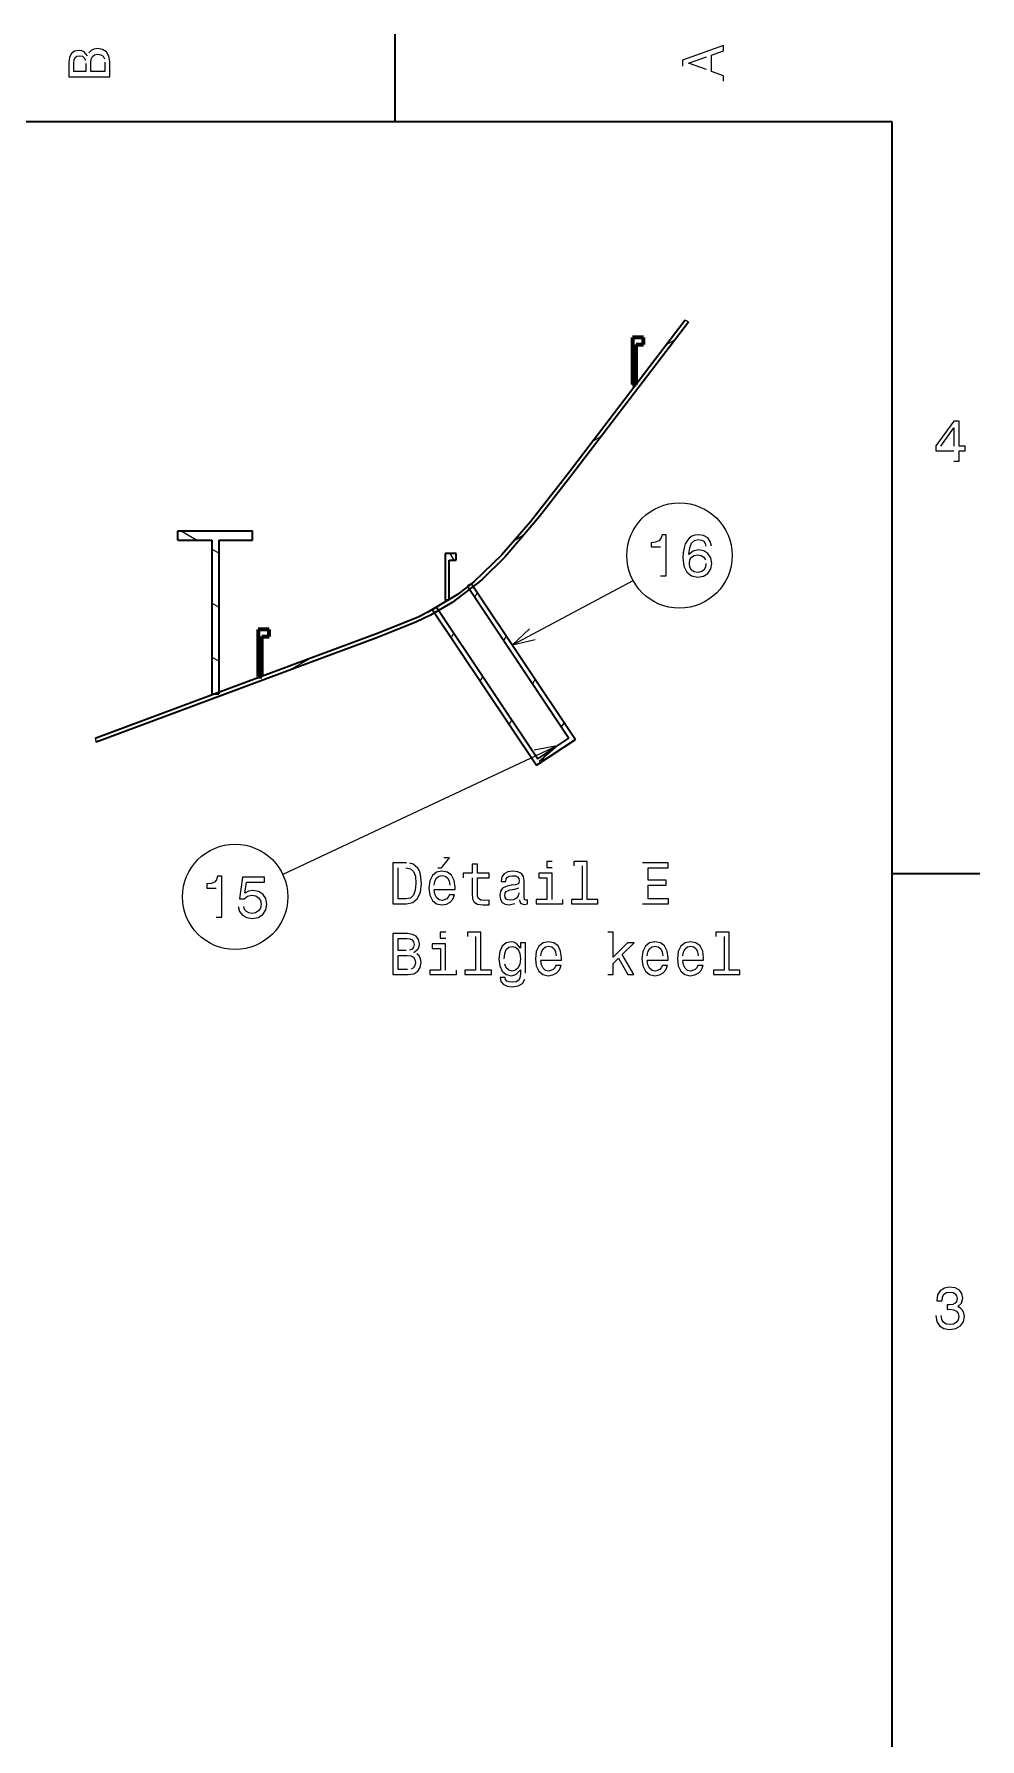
# Model space of a CAD drawing. Extents: x 0 to 179, y 1 to 126.
# Drawn here: x 143.1 to 177.5, y 63.2 to 125.2 of the extents above; entities that cross this region are included whole.
import ezdxf

# ---------------------------------------------------------------- set-up
doc = ezdxf.new("R2010")
doc.units = 0
doc.linetypes.add('DASHDOT', pattern=[18.5, 12, -3, 0.5, -3])

msp = doc.modelspace()

# ---------------------------------------------------------------- linework, layer by layer
at = {"color": 7, "lineweight": 13}
for points in [[(145.058, 124.412), (144.934, 124.562), (144.85, 124.601), (144.747, 124.614), (144.586, 124.586), (144.471, 124.502), (144.4, 124.367), (144.374, 124.178), (144.374, 123.649), (145.862, 123.649), (145.862, 124.208), (145.832, 124.408), (145.744, 124.556), (145.605, 124.648), (145.416, 124.68), (145.29, 124.661), (145.185, 124.609), (145.107, 124.526)], [(168.183, 123.492), (168.183, 123.69), (167.745, 123.846), (167.745, 124.44), (168.183, 124.597), (168.183, 124.798), (166.692, 124.253), (166.692, 124.035)], [(144.992, 124.138), (144.992, 123.846), (144.552, 123.846), (144.552, 124.155), (144.565, 124.271), (144.604, 124.352), (144.67, 124.401), (144.769, 124.419), (144.867, 124.399), (144.936, 124.348), (144.979, 124.26)], [(145.684, 124.185), (145.684, 123.846), (145.172, 123.846), (145.172, 124.166), (145.187, 124.301), (145.232, 124.397), (145.309, 124.455), (145.421, 124.474), (145.538, 124.455), (145.62, 124.401), (145.669, 124.311)], [(167.563, 123.915), (166.907, 124.144), (167.563, 124.374)], [(176.556, 109.675), (176.749, 109.675), (176.749, 110.044), (176.961, 110.044), (176.961, 110.215), (176.749, 110.215), (176.749, 111.131), (176.553, 111.131), (175.902, 110.232), (175.902, 110.044), (176.556, 110.044)], [(176.082, 110.215), (176.556, 110.882), (176.556, 110.215)], [(175.897, 78.596), (175.897, 78.581), (175.932, 78.375), (176.032, 78.221), (176.191, 78.122), (176.401, 78.086), (176.624, 78.122), (176.791, 78.217), (176.899, 78.367), (176.937, 78.56), (176.92, 78.686), (176.873, 78.789), (176.796, 78.868), (176.693, 78.926), (176.832, 79.042), (176.882, 79.226), (176.849, 79.394), (176.757, 79.52), (176.607, 79.6), (176.401, 79.627), (176.208, 79.593), (176.06, 79.499), (175.964, 79.349), (175.932, 79.149), (175.932, 79.134), (176.123, 79.134), (176.14, 79.271), (176.195, 79.37), (176.285, 79.43), (176.412, 79.452), (176.523, 79.434), (176.605, 79.389), (176.654, 79.317), (176.674, 79.218), (176.654, 79.113), (176.603, 79.042), (176.513, 78.999), (176.391, 78.986), (176.307, 78.988), (176.307, 78.819), (176.412, 78.823), (176.547, 78.804), (176.648, 78.753), (176.708, 78.669), (176.729, 78.56), (176.706, 78.435), (176.644, 78.343), (176.545, 78.285), (176.414, 78.266), (176.279, 78.287), (176.18, 78.352), (176.118, 78.455), (176.095, 78.596)]]:
    msp.add_lwpolyline(points, dxfattribs=at)
at = {"color": 7, "lineweight": 35, "ltscale": 0.1875}
for points in [[(156.243, 122.018), (156.243, 125.207)], [(174.312, 94.681), (177.501, 94.681)]]:
    msp.add_lwpolyline(points, dxfattribs=at)
at = {"color": 7, "lineweight": 35}
for points in [[(174.312, 122.018), (4.252, 122.018)], [(174.312, 4.252), (174.312, 122.018)], [(166.783, 114.804), (162.539, 109.235), (161.157, 107.467), (160.116, 106.262), (159.102, 105.282), (158.509, 104.822), (157.434, 104.177), (157.081, 104.004), (155.665, 103.427), (153.073, 102.466), (145.337, 99.588)], [(166.901, 114.734), (162.628, 109.127), (161.489, 107.661), (160.243, 106.199), (159.398, 105.36), (158.316, 104.527), (157.529, 104.073), (156.992, 103.814), (155.533, 103.233), (153.089, 102.327), (145.364, 99.453)]]:
    msp.add_lwpolyline(points, dxfattribs=at)
at = {"color": 7, "linetype": 'DASHDOT', "lineweight": 13}
for points in [[(166.901, 114.734, 0.002374), (166.783, 114.804)], [(145.337, 99.588, 0.002389), (145.364, 99.453)]]:
    msp.add_lwpolyline(points, format="xyb", dxfattribs=at)
at = {"color": 7, "lineweight": 140, "ltscale": 0.023499}
msp.add_lwpolyline([(165.266, 114.168), (164.867, 114.168)], dxfattribs=at)
at = {"color": 7, "lineweight": 140, "ltscale": 0.014288}
for points in [[(164.867, 114.168), (164.867, 113.925)], [(164.867, 113.925), (164.867, 113.682)], [(164.867, 113.682), (164.867, 113.439)], [(164.867, 113.439), (164.867, 113.196)], [(164.867, 113.196), (164.867, 112.953)], [(164.867, 112.953), (164.867, 112.71)], [(164.867, 112.71), (164.867, 112.467)]]:
    msp.add_lwpolyline(points, dxfattribs=at)
at = {"color": 7, "lineweight": 35, "ltscale": 0.023499}
msp.add_lwpolyline([(165.266, 114.168), (164.867, 114.168)], dxfattribs=at)
at = {"color": 7, "lineweight": 35, "ltscale": 0.100013}
msp.add_lwpolyline([(164.867, 114.168), (164.867, 112.467)], dxfattribs=at)
at = {"color": 7, "lineweight": 140, "ltscale": 0.002114}
for points in [[(165.266, 114.132), (165.266, 114.168)], [(165.266, 114.06), (165.266, 114.096)], [(165.266, 113.952), (165.266, 113.988)], [(151.661, 103.511), (151.661, 103.547)], [(151.661, 103.475), (151.661, 103.511)], [(151.661, 103.439), (151.661, 103.475)], [(151.661, 103.403), (151.661, 103.439)], [(151.661, 103.367), (151.661, 103.403)], [(151.661, 103.331), (151.661, 103.367)], [(151.661, 103.295), (151.661, 103.331)]]:
    msp.add_lwpolyline(points, dxfattribs=at)
at = {"color": 7, "lineweight": 35, "ltscale": 0.014802}
msp.add_lwpolyline([(165.266, 113.916), (165.266, 114.168)], dxfattribs=at)
at = {"color": 7, "lineweight": 140, "ltscale": 0.002115}
for points in [[(165.266, 114.096), (165.266, 114.132)], [(165.266, 114.024), (165.266, 114.06)], [(165.266, 113.988), (165.266, 114.024)], [(165.266, 113.916), (165.266, 113.952)]]:
    msp.add_lwpolyline(points, dxfattribs=at)
at = {"color": 7, "lineweight": 140, "ltscale": 0.0155}
for points in [[(165.003, 113.916), (165.266, 113.916)], [(151.398, 103.295), (151.661, 103.295)]]:
    msp.add_lwpolyline(points, dxfattribs=at)
at = {"color": 7, "lineweight": 140, "ltscale": 0.012173}
for points in [[(165.003, 113.709), (165.003, 113.916)], [(165.003, 113.502), (165.003, 113.709)], [(165.003, 113.295), (165.003, 113.502)], [(165.003, 113.088), (165.003, 113.295)], [(165.003, 112.881), (165.003, 113.088)], [(165.003, 112.674), (165.003, 112.881)], [(165.003, 112.467), (165.003, 112.674)]]:
    msp.add_lwpolyline(points, dxfattribs=at)
at = {"color": 7, "lineweight": 35, "ltscale": 0.0155}
for points in [[(165.003, 113.916), (165.266, 113.916)], [(158.2, 106.068), (158.464, 106.068)], [(151.398, 103.295), (151.661, 103.295)]]:
    msp.add_lwpolyline(points, dxfattribs=at)
at = {"color": 7, "lineweight": 35, "ltscale": 0.085211}
msp.add_lwpolyline([(165.003, 112.467), (165.003, 113.916)], dxfattribs=at)
at = {"color": 7, "lineweight": 13, "ltscale": 0.020644}
msp.add_lwpolyline([(166.108, 113.914), (166.412, 114.09)], dxfattribs=at)
at = {"color": 7, "lineweight": 140, "ltscale": 0.007999}
msp.add_lwpolyline([(164.867, 112.467), (165.003, 112.467)], dxfattribs=at)
at = {"color": 7, "lineweight": 35, "ltscale": 0.007999}
msp.add_lwpolyline([(165.003, 112.467), (164.867, 112.467)], dxfattribs=at)
at = {"color": 7, "lineweight": 13, "ltscale": 0.020811}
msp.add_lwpolyline([(163.438, 110.409), (163.744, 110.586)], dxfattribs=at)
at = {"color": 7, "lineweight": 35, "ltscale": 0.02}
for points in [[(148.337, 106.795), (148.337, 107.135)], [(151.058, 106.795), (151.058, 107.135)]]:
    msp.add_lwpolyline(points, dxfattribs=at)
at = {"color": 7, "lineweight": 35, "ltscale": 0.16}
msp.add_lwpolyline([(148.337, 107.135), (151.058, 107.135)], dxfattribs=at)
at = {"color": 7, "lineweight": 35, "ltscale": 0.0725}
for points in [[(148.337, 106.795), (149.57, 106.795)], [(149.825, 106.795), (151.058, 106.795)]]:
    msp.add_lwpolyline(points, dxfattribs=at)
at = {"color": 7, "lineweight": 13, "ltscale": 0.04}
msp.add_lwpolyline([(149.019, 106.795), (148.43, 107.135)], dxfattribs=at)
at = {"color": 7, "lineweight": 35, "ltscale": 0.328173}
for points in [[(149.57, 106.795), (149.57, 101.214)], [(149.825, 106.795), (149.825, 101.214)]]:
    msp.add_lwpolyline(points, dxfattribs=at)
at = {"color": 7, "lineweight": 13, "ltscale": 0.023862}
msp.add_lwpolyline([(160.609, 106.812), (160.961, 107.015)], dxfattribs=at)
at = {"color": 5, "lineweight": 13}
for points in [[(165.894, 105.497), (166.089, 105.497), (166.089, 106.995), (165.943, 106.995), (165.904, 106.865), (165.827, 106.777), (165.709, 106.725), (165.546, 106.708), (165.546, 106.556), (165.894, 106.556)], [(167.738, 106.584), (167.697, 106.757), (167.603, 106.886), (167.457, 106.967), (167.268, 106.995), (167.142, 106.98), (167.032, 106.94), (166.936, 106.873), (166.854, 106.779), (166.79, 106.661), (166.743, 106.517), (166.713, 106.348), (166.704, 106.157), (166.738, 105.853), (166.843, 105.632), (167.013, 105.499), (167.244, 105.454), (167.452, 105.492), (167.611, 105.593), (167.714, 105.752), (167.75, 105.953), (167.714, 106.157), (167.615, 106.314), (167.463, 106.412), (167.274, 106.446), (167.071, 106.404), (166.919, 106.281), (166.951, 106.517), (167.019, 106.687), (167.124, 106.787), (167.27, 106.822), (167.377, 106.805), (167.459, 106.759), (167.512, 106.684), (167.54, 106.584)], [(167.542, 105.951), (167.519, 105.816), (167.459, 105.713), (167.362, 105.645), (167.242, 105.623), (167.116, 105.645), (167.019, 105.711), (166.957, 105.814), (166.938, 105.949), (166.959, 106.082), (167.019, 106.183), (167.118, 106.247), (167.251, 106.271), (167.367, 106.247), (167.459, 106.185), (167.519, 106.084)], [(161.122, 103.571), (160.501, 102.99), (161.329, 103.183)], [(162.126, 99.315), (152.156, 94.639)], [(161.476, 98.767), (162.126, 99.315), (161.289, 99.165)], [(156.649, 95.058), (156.154, 95.058), (156.154, 93.57), (156.649, 93.57), (156.883, 93.618), (157.057, 93.761), (157.164, 93.995), (157.203, 94.314), (157.168, 94.64), (157.125, 94.769), (157.065, 94.872), (156.892, 95.011), (156.778, 95.046)], [(156.634, 94.88), (156.797, 94.848), (156.909, 94.75), (156.975, 94.574), (156.997, 94.314), (156.973, 94.064), (156.907, 93.888), (156.793, 93.783), (156.634, 93.748), (156.353, 93.748), (156.353, 94.88)], [(157.794, 94.878), (157.921, 94.878), (158.219, 95.243), (158.009, 95.243)], [(159.042, 94.522), (159.042, 93.946), (159.055, 93.759), (159.115, 93.63), (159.235, 93.555), (159.439, 93.53), (159.662, 93.54), (159.662, 93.703), (159.499, 93.69), (159.351, 93.708), (159.272, 93.761), (159.237, 93.851), (159.231, 93.978), (159.231, 94.522), (159.662, 94.522), (159.662, 94.683), (159.231, 94.683), (159.231, 95.02), (159.042, 95.02), (159.042, 94.683), (158.716, 94.683), (158.716, 94.522)], [(161.954, 95.11), (161.755, 95.11), (161.755, 94.895), (161.954, 94.895)], [(163.037, 94.951), (163.037, 93.729), (162.649, 93.729), (162.649, 93.57), (163.611, 93.57), (163.611, 93.729), (163.225, 93.729), (163.225, 95.11), (162.741, 95.11), (162.741, 94.951)], [(165.237, 93.57), (166.18, 93.57), (166.18, 93.751), (165.434, 93.751), (165.434, 94.254), (166.099, 94.254), (166.099, 94.432), (165.434, 94.432), (165.434, 94.878), (166.163, 94.878), (166.163, 95.058), (165.237, 95.058)], [(149.738, 93.082), (149.933, 93.082), (149.933, 94.581), (149.787, 94.581), (149.749, 94.45), (149.671, 94.362), (149.553, 94.311), (149.391, 94.294), (149.391, 94.141), (149.738, 94.141)], [(150.536, 93.47), (150.583, 93.294), (150.688, 93.157), (150.842, 93.071), (151.039, 93.039), (151.256, 93.078), (151.425, 93.183), (151.533, 93.35), (151.573, 93.565), (151.537, 93.764), (151.434, 93.921), (151.273, 94.021), (151.065, 94.058), (150.904, 94.032), (150.78, 93.961), (150.84, 94.362), (151.492, 94.362), (151.492, 94.538), (150.696, 94.538), (150.578, 93.749), (150.75, 93.749), (150.874, 93.85), (151.033, 93.886), (151.17, 93.863), (151.275, 93.794), (151.342, 93.689), (151.365, 93.554), (151.342, 93.419), (151.273, 93.314), (151.168, 93.247), (151.033, 93.224), (150.919, 93.239), (150.831, 93.288), (150.767, 93.365), (150.735, 93.47)], [(157.664, 94.091), (158.418, 94.091), (158.42, 94.179), (158.386, 94.426), (158.292, 94.61), (158.142, 94.722), (157.942, 94.763), (157.747, 94.72), (157.597, 94.6), (157.501, 94.404), (157.466, 94.147), (157.498, 93.883), (157.595, 93.69), (157.743, 93.57), (157.936, 93.53), (158.103, 93.558), (158.24, 93.63), (158.341, 93.746), (158.399, 93.901), (158.212, 93.901), (158.174, 93.815), (158.118, 93.751), (157.959, 93.699), (157.837, 93.723), (157.745, 93.798), (157.685, 93.92), (157.664, 94.085)], [(157.664, 94.25), (157.687, 94.398), (157.745, 94.507), (157.833, 94.574), (157.949, 94.597), (158.062, 94.574), (158.15, 94.507), (158.204, 94.398), (158.223, 94.25)], [(160.764, 93.72), (160.764, 93.714), (160.775, 93.641), (160.807, 93.59), (160.942, 93.549), (161.047, 93.566), (161.047, 93.712), (161.002, 93.705), (160.942, 93.733), (160.931, 93.819), (160.931, 94.415), (160.905, 94.567), (160.83, 94.675), (160.7, 94.739), (160.515, 94.763), (160.335, 94.737), (160.202, 94.664), (160.119, 94.55), (160.091, 94.4), (160.091, 94.387), (160.26, 94.387), (160.275, 94.477), (160.322, 94.542), (160.399, 94.58), (160.509, 94.595), (160.614, 94.585), (160.689, 94.552), (160.734, 94.497), (160.749, 94.419), (160.74, 94.329), (160.706, 94.284), (160.62, 94.263), (160.46, 94.246), (160.275, 94.207), (160.144, 94.139), (160.067, 94.031), (160.044, 93.873), (160.065, 93.731), (160.131, 93.626), (160.239, 93.56), (160.387, 93.536), (160.586, 93.581)], [(161.948, 93.729), (161.948, 94.683), (161.463, 94.683), (161.463, 94.522), (161.759, 94.522), (161.759, 93.729), (161.373, 93.729), (161.373, 93.57), (162.338, 93.57), (162.338, 93.729)], [(160.743, 93.973), (160.717, 93.862), (160.648, 93.776), (160.545, 93.72), (160.419, 93.701), (160.337, 93.712), (160.279, 93.746), (160.243, 93.806), (160.232, 93.89), (160.241, 93.965), (160.275, 94.019), (160.412, 94.079), (160.586, 94.104), (160.743, 94.156)], [(156.92, 91.804), (157.07, 91.928), (157.108, 92.012), (157.121, 92.115), (157.093, 92.275), (157.01, 92.391), (156.875, 92.462), (156.686, 92.488), (156.156, 92.488), (156.156, 91), (156.716, 91), (156.915, 91.03), (157.063, 91.118), (157.155, 91.257), (157.188, 91.446), (157.168, 91.572), (157.117, 91.677), (157.033, 91.754)], [(158.082, 92.539), (157.882, 92.539), (157.882, 92.325), (158.082, 92.325)], [(159.164, 92.38), (159.164, 91.158), (158.776, 91.158), (158.776, 91), (159.739, 91), (159.739, 91.158), (159.353, 91.158), (159.353, 92.539), (158.869, 92.539), (158.869, 92.38)], [(163.978, 91), (164.167, 91), (164.167, 91.405), (164.364, 91.596), (164.703, 91), (164.915, 91), (164.493, 91.726), (164.926, 92.151), (164.688, 92.151), (164.167, 91.632), (164.167, 92.539), (163.978, 92.539)], [(168.2, 92.38), (168.2, 91.158), (167.812, 91.158), (167.812, 91), (168.774, 91), (168.774, 91.158), (168.389, 91.158), (168.389, 92.539), (167.904, 92.539), (167.904, 92.38)], [(156.645, 91.87), (156.353, 91.87), (156.353, 92.31), (156.662, 92.31), (156.778, 92.297), (156.859, 92.258), (156.909, 92.192), (156.926, 92.093), (156.907, 91.994), (156.855, 91.926), (156.767, 91.883)], [(158.075, 91.158), (158.075, 92.112), (157.591, 92.112), (157.591, 91.952), (157.887, 91.952), (157.887, 91.158), (157.501, 91.158), (157.501, 91), (158.465, 91), (158.465, 91.158)], [(160.976, 91.051), (160.976, 92.151), (160.796, 92.151), (160.796, 91.964), (160.648, 92.134), (160.558, 92.177), (160.457, 92.192), (160.275, 92.149), (160.134, 92.029), (160.041, 91.836), (160.009, 91.576), (160.041, 91.315), (160.134, 91.122), (160.275, 91), (160.457, 90.959), (160.56, 90.974), (160.646, 91.012), (160.796, 91.175), (160.796, 91.012), (160.779, 90.884), (160.732, 90.792), (160.642, 90.738), (160.507, 90.719), (160.389, 90.732), (160.305, 90.764), (160.256, 90.819), (160.241, 90.895), (160.059, 90.895), (160.059, 90.886), (160.086, 90.749), (160.172, 90.646), (160.309, 90.579), (160.496, 90.556), (160.719, 90.588), (160.867, 90.678), (160.95, 90.834)], [(160.204, 91.576), (160.224, 91.767), (160.282, 91.909), (160.372, 91.992), (160.492, 92.022), (160.618, 91.992), (160.713, 91.909), (160.77, 91.767), (160.792, 91.576), (160.77, 91.381), (160.713, 91.242), (160.618, 91.156), (160.492, 91.128), (160.372, 91.156), (160.282, 91.242), (160.224, 91.383)], [(161.536, 91.521), (162.291, 91.521), (162.293, 91.609), (162.258, 91.855), (162.164, 92.039), (162.014, 92.151), (161.815, 92.192), (161.619, 92.149), (161.469, 92.029), (161.373, 91.834), (161.339, 91.576), (161.371, 91.313), (161.467, 91.12), (161.615, 91), (161.808, 90.959), (161.975, 90.987), (162.113, 91.06), (162.213, 91.175), (162.271, 91.33), (162.085, 91.33), (162.046, 91.244), (161.99, 91.18), (161.832, 91.128), (161.71, 91.152), (161.617, 91.227), (161.557, 91.349), (161.536, 91.514)], [(161.536, 91.679), (161.559, 91.827), (161.617, 91.937), (161.705, 92.003), (161.821, 92.027), (161.935, 92.003), (162.023, 91.937), (162.076, 91.827), (162.095, 91.679)], [(165.408, 91.521), (166.163, 91.521), (166.165, 91.609), (166.131, 91.855), (166.036, 92.039), (165.886, 92.151), (165.687, 92.192), (165.492, 92.149), (165.342, 92.029), (165.245, 91.834), (165.211, 91.576), (165.243, 91.313), (165.34, 91.12), (165.487, 91), (165.68, 90.959), (165.848, 90.987), (165.985, 91.06), (166.086, 91.175), (166.144, 91.33), (165.957, 91.33), (165.918, 91.244), (165.863, 91.18), (165.704, 91.128), (165.582, 91.152), (165.49, 91.227), (165.43, 91.349), (165.408, 91.514)], [(165.408, 91.679), (165.432, 91.827), (165.49, 91.937), (165.578, 92.003), (165.693, 92.027), (165.807, 92.003), (165.895, 91.937), (165.948, 91.827), (165.968, 91.679)], [(166.699, 91.521), (167.454, 91.521), (167.456, 91.609), (167.422, 91.855), (167.327, 92.039), (167.177, 92.151), (166.978, 92.192), (166.783, 92.149), (166.632, 92.029), (166.536, 91.834), (166.502, 91.576), (166.534, 91.313), (166.63, 91.12), (166.778, 91), (166.971, 90.959), (167.138, 90.987), (167.276, 91.06), (167.376, 91.175), (167.434, 91.33), (167.248, 91.33), (167.209, 91.244), (167.153, 91.18), (166.995, 91.128), (166.873, 91.152), (166.78, 91.227), (166.72, 91.349), (166.699, 91.514)], [(166.699, 91.679), (166.723, 91.827), (166.78, 91.937), (166.868, 92.003), (166.984, 92.027), (167.098, 92.003), (167.186, 91.937), (167.239, 91.827), (167.259, 91.679)], [(156.692, 91.178), (156.353, 91.178), (156.353, 91.69), (156.673, 91.69), (156.808, 91.675), (156.905, 91.63), (156.962, 91.553), (156.982, 91.441), (156.962, 91.323), (156.909, 91.242), (156.819, 91.193)]]:
    msp.add_lwpolyline(points, dxfattribs=at)
at = {"color": 7, "lineweight": 13, "ltscale": 0.017321}
for points in [[(149.825, 106.33), (149.57, 106.477)], [(149.825, 104.366), (149.57, 104.513)], [(149.825, 102.402), (149.57, 102.55)]]:
    msp.add_lwpolyline(points, dxfattribs=at)
at = {"color": 7, "lineweight": 35, "ltscale": 0.0235}
for points in [[(158.464, 106.32), (158.064, 106.32)], [(151.661, 103.547), (151.262, 103.547)]]:
    msp.add_lwpolyline(points, dxfattribs=at)
at = {"color": 7, "lineweight": 35, "ltscale": 0.100017}
msp.add_lwpolyline([(158.064, 106.32), (158.064, 104.619)], dxfattribs=at)
at = {"color": 7, "lineweight": 35, "ltscale": 0.085214}
msp.add_lwpolyline([(158.2, 104.619), (158.2, 106.068)], dxfattribs=at)
at = {"color": 7, "lineweight": 13, "ltscale": 0.017093}
msp.add_lwpolyline([(158.391, 106.068), (158.246, 106.32)], dxfattribs=at)
at = {"color": 7, "lineweight": 35, "ltscale": 0.014803}
msp.add_lwpolyline([(158.464, 106.068), (158.464, 106.32)], dxfattribs=at)
at = {"color": 7, "lineweight": 35, "ltscale": 0.010001}
msp.add_lwpolyline([(159.017, 105.215), (158.876, 105.121)], dxfattribs=at)
at = {"color": 7, "lineweight": 35, "ltscale": 0.390076}
msp.add_lwpolyline([(158.876, 105.121), (162.557, 99.602)], dxfattribs=at)
at = {"color": 7, "lineweight": 35, "ltscale": 0.400098}
msp.add_lwpolyline([(159.017, 105.215), (162.792, 99.555)], dxfattribs=at)
at = {"color": 7, "lineweight": 13, "ltscale": 0.011155}
for points in [[(159.136, 104.731), (159.231, 104.895)], [(158.282, 103.252), (158.377, 103.416)], [(160.188, 103.153), (160.283, 103.317)], [(159.335, 101.674), (159.43, 101.838)], [(161.241, 101.574), (161.336, 101.739)], [(160.387, 100.096), (160.482, 100.26)], [(162.293, 99.996), (162.388, 100.161)]]:
    msp.add_lwpolyline(points, dxfattribs=at)
at = {"color": 5, "lineweight": 13, "ltscale": 0.292616}
msp.add_lwpolyline([(160.501, 102.99), (164.889, 105.337)], dxfattribs=at)
at = {"color": 7, "lineweight": 35, "ltscale": 0.01}
msp.add_lwpolyline([(157.745, 104.364), (157.604, 104.269)], dxfattribs=at)
at = {"color": 7, "lineweight": 35, "ltscale": 0.399895}
msp.add_lwpolyline([(157.604, 104.269), (161.377, 98.611)], dxfattribs=at)
at = {"color": 7, "lineweight": 35, "ltscale": 0.389913}
msp.add_lwpolyline([(157.745, 104.364), (161.424, 98.847)], dxfattribs=at)
at = {"color": 7, "lineweight": 35, "ltscale": 0.008}
for points in [[(158.2, 104.619), (158.064, 104.619)], [(151.398, 101.846), (151.262, 101.846)]]:
    msp.add_lwpolyline(points, dxfattribs=at)
at = {"color": 7, "lineweight": 140, "ltscale": 0.0235}
msp.add_lwpolyline([(151.661, 103.547), (151.262, 103.547)], dxfattribs=at)
at = {"color": 7, "lineweight": 140, "ltscale": 0.014286}
for points in [[(151.262, 103.547), (151.262, 103.304)], [(151.262, 103.304), (151.262, 103.061)], [(151.262, 103.061), (151.262, 102.818)], [(151.262, 102.818), (151.262, 102.575)], [(151.262, 102.575), (151.262, 102.332)], [(151.262, 102.332), (151.262, 102.089)], [(151.262, 102.089), (151.262, 101.846)]]:
    msp.add_lwpolyline(points, dxfattribs=at)
at = {"color": 7, "lineweight": 35, "ltscale": 0.100004}
for points in [[(151.262, 103.547), (151.262, 101.846)], [(161.377, 98.611), (162.792, 99.555)]]:
    msp.add_lwpolyline(points, dxfattribs=at)
at = {"color": 7, "lineweight": 140, "ltscale": 0.012172}
for points in [[(151.398, 103.088), (151.398, 103.295)], [(151.398, 102.881), (151.398, 103.088)], [(151.398, 102.674), (151.398, 102.881)], [(151.398, 102.467), (151.398, 102.674)], [(151.398, 102.26), (151.398, 102.467)], [(151.398, 102.053), (151.398, 102.26)], [(151.398, 101.846), (151.398, 102.053)]]:
    msp.add_lwpolyline(points, dxfattribs=at)
at = {"color": 7, "lineweight": 35, "ltscale": 0.085203}
msp.add_lwpolyline([(151.398, 101.846), (151.398, 103.295)], dxfattribs=at)
at = {"color": 7, "lineweight": 35, "ltscale": 0.014801}
msp.add_lwpolyline([(151.661, 103.295), (151.661, 103.547)], dxfattribs=at)
at = {"color": 7, "lineweight": 13, "ltscale": 0.047772}
msp.add_lwpolyline([(152.393, 102.069), (153.096, 102.475)], dxfattribs=at)
at = {"color": 7, "lineweight": 140, "ltscale": 0.008}
msp.add_lwpolyline([(151.262, 101.846), (151.398, 101.846)], dxfattribs=at)
at = {"color": 7, "lineweight": 35, "ltscale": 0.015}
msp.add_lwpolyline([(149.57, 101.214), (149.825, 101.214)], dxfattribs=at)
at = {"color": 7, "lineweight": 35, "ltscale": 0.080003}
msp.add_lwpolyline([(161.424, 98.847), (162.557, 99.602)], dxfattribs=at)
at = {"color": 7, "lineweight": 13, "ltscale": 0.022568}
msp.add_lwpolyline([(161.567, 98.737), (161.759, 99.07)], dxfattribs=at)
at = {"color": 5, "lineweight": 13}
for centre in [(166.578, 106.241), (150.422, 93.826)]:
    msp.add_circle(centre, 1.915, dxfattribs=at)

doc.saveas('drawing.dxf')
